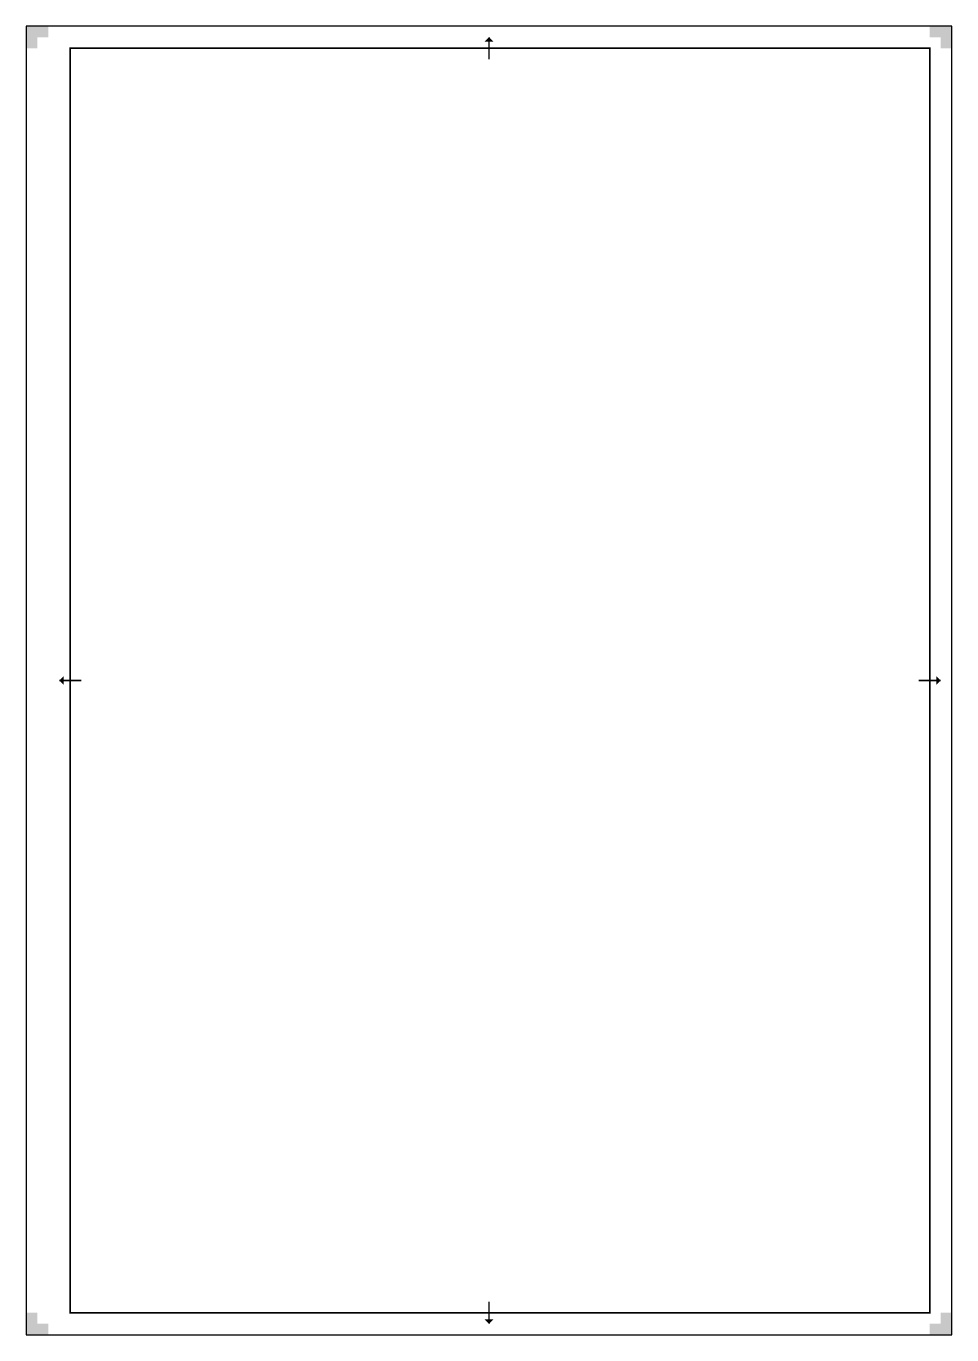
# Model space of a CAD drawing. Extents: x 0 to 420, y 0 to 594.
import ezdxf

# ---------------------------------------------------------------- set-up
doc = ezdxf.new("R2010")
doc.units = 0
doc.header["$LTSCALE"] = 0.2
for name, color, linetype, lineweight in [('X-XX-AL-TEKENBLAD_KADER-G', 7, 'Continuous', 25), ('X-XX-AL-TEKENBLAD_KADER_AFSNIJMARKERING-G', 7, 'Continuous', 25), ('X-XX-AL-TEKENBLAD_KADER_CENTERMARKERING-G', 7, 'Continuous', 25), ('X-XX-AL-TEKENBLAD_KADER_VOUWMERK-G', 7, 'Continuous', 18)]:
    doc.layers.add(name, color=color, linetype=linetype, lineweight=lineweight)

msp = doc.modelspace()

# ---------------------------------------------------------------- hatches: boundary and pattern name
at = {"layer": 'X-XX-AL-TEKENBLAD_KADER_AFSNIJMARKERING-G'}
for points in [[(10, 594), (0, 594), (0, 584), (5, 584), (5, 589), (10, 589)], [(420, 584), (420, 594), (410, 594), (410, 589), (415, 589), (415, 584)], [(0, 10), (0, 0), (10, 0), (10, 5), (5, 5), (5, 10)], [(410, 0), (420, 0), (420, 10), (415, 10), (415, 5), (410, 5)]]:
    msp.add_hatch(color=256, dxfattribs=at).paths.add_polyline_path(points)
at = {"layer": 'X-XX-AL-TEKENBLAD_KADER_VOUWMERK-G'}
for points in [[(208, 587), (210, 589), (212, 587)], [(17, 299), (15, 297), (17, 295)], [(413, 299), (415, 297), (413, 295)], [(208, 7), (210, 5), (212, 7)]]:
    msp.add_hatch(color=256, dxfattribs=at).paths.add_polyline_path(points)

# ---------------------------------------------------------------- linework, layer by layer
at = {"flags": 128}
msp.add_lwpolyline([(0, 0), (420, 0), (420, 594), (0, 594)], close=True, dxfattribs=at)
msp.add_lwpolyline([(0, 0), (420, 0), (420, 594), (0, 594)], close=True, dxfattribs=at)
at = {"layer": 'X-XX-AL-TEKENBLAD_KADER-G'}
for p, q in [((420, 594), (0, 594)), ((0, 594), (0, 0)), ((420, 0), (420, 594)), ((0, 0), (420, 0))]:
    msp.add_line(p, q, dxfattribs=at)
at = {"layer": 'X-XX-AL-TEKENBLAD_KADER-G', "const_width": 0.7, "flags": 128}
msp.add_lwpolyline([(20, 10), (410, 10), (410, 584), (20, 584)], close=True, dxfattribs=at)
at = {"layer": 'X-XX-AL-TEKENBLAD_KADER_CENTERMARKERING-G', "const_width": 0.7, "flags": 128}
for points in [[(210, 588.14), (210, 579)], [(15, 297), (25, 297)], [(415, 297), (405, 297)], [(210, 5.88), (210, 15)]]:
    msp.add_lwpolyline(points, dxfattribs=at)
at = {"layer": 'X-XX-AL-TEKENBLAD_KADER_VOUWMERK-G'}
for p, q in [((210, 589), (210, 584)), ((420, 589), (420, 584)), ((210, 5), (210, 10))]:
    msp.add_line(p, q, dxfattribs=at)

doc.saveas('drawing.dxf')
